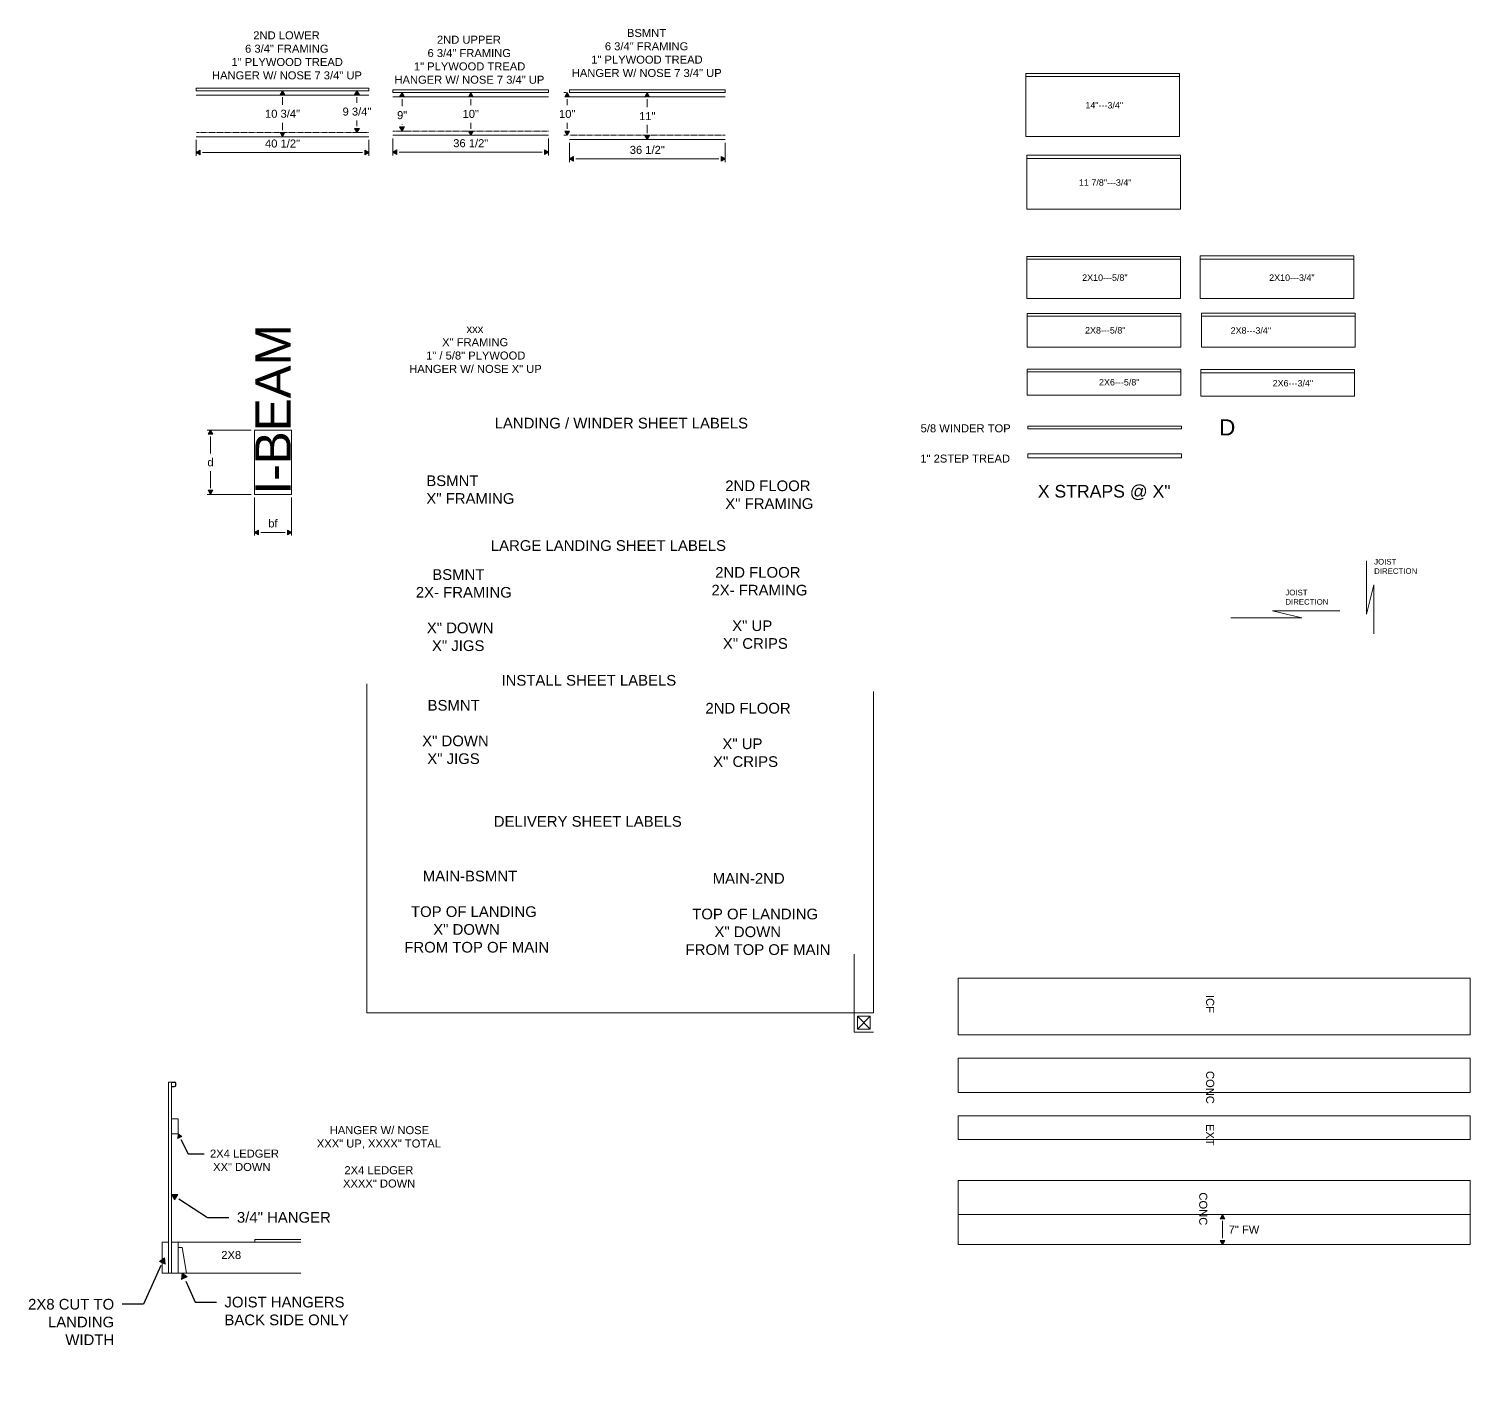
# Model space of a CAD drawing. Header units: inches. Extents: x -20237 to -17371, y 314 to 2010.
# Drawn here: x -19504.8 to -19167, y 846.1 to 1163.6 of the extents above; entities that cross this region are included whole.
import ezdxf
from ezdxf import colors
from ezdxf.entities.mleader import LeaderData, LeaderLine
from ezdxf.math import Vec2, Vec3

# ---------------------------------------------------------------- set-up
doc = ezdxf.new("R2010")
doc.units = ezdxf.units.IN
doc.header["$MEASUREMENT"] = 0
doc.header["$PDMODE"] = 35
doc.linetypes.add('HIDDEN2', pattern=[0.1875, 0.125, -0.0625])
for name, color, linetype, lineweight in [('Concrete', 40, 'Continuous', 9), ('Dimension', 3, 'Continuous', 9), ('Hole-Framing', 150, 'Continuous', 18), ('Kick', 4, 'Continuous', 9), ('Kick-Hidden', 4, 'HIDDEN2', 9), ('Plywood', 6, 'Continuous', 18), ('Treads', 1, 'Continuous', 15)]:
    doc.layers.add(name, color=color, linetype=linetype, lineweight=lineweight)
doc.styles.add('Dimension and Text', font='arial.ttf', dxfattribs={"height": 0.078125})
doc.dimstyles.new('Jerrod Dimension', dxfattribs={"dimscale": 0, "dimtxt": 0.078125, "dimasz": 0.0625, "dimexe": 0.03125, "dimexo": 0.03125, "dimgap": 0.046875, "dimtad": 1, "dimtih": 1, "dimtoh": 1, "dimdec": 4, "dimzin": 1, "dimdsep": 46, "dimlunit": 5, "dimtxsty": 'Dimension and Text', "dimblk": 'arrow', "dimcen": 2.421875, "dimclrd": 3, "dimclre": 3, "dimclrt": 3, "dimadec": 1, "dimazin": 0, "dimtfac": 1, "dimtdec": 4, "dimtmove": 2, "dimatfit": 3, "dimldrblk": 'arrow', "dimfxl": 1, "dimtfillclr": 256, "dimfrac": 2, "dimlwd": -1, "dimlwe": -1, "dimarcsym": 2})

# ---------------------------------------------------------------- blocks, each defined once
blk = doc.blocks.new('arrow')
at = {"layer": 'Dimension'}
blk.add_hatch(color=0, dxfattribs=at).paths.add_polyline_path([(0, 0), (-0.64, 0.37), (-0.64, -0.37)])
at = {"layer": 'Dimension', "color": 0}
for p, q in [((-0.64, -0.37), (-0.64, 0.37)), ((0, 0), (-0.64, 0.37)), ((-0.64, -0.37), (0, 0))]:
    blk.add_line(p, q, dxfattribs=at)
blk = doc.blocks.new('*D407')
at = {"layer": 'Concrete', "color": 3, "transparency": 16777216}
for p, q in [((-19451.91, 1053.8), (-19451.91, 1044.89)), ((-19443.23, 1053.8), (-19443.23, 1044.89)), ((-19444.73, 1045.64), (-19450.41, 1045.64))]:
    blk.add_line(p, q, dxfattribs=at)
at = {"layer": 'Defpoints', "color": 0, "transparency": 16777216}
for p in [(-19451.91, 1054.55), (-19443.23, 1054.55), (-19451.91, 1045.64)]:
    blk.add_point(p, dxfattribs=at)
at = {"layer": 'Concrete', "color": 3, "transparency": 16777216, "xscale": 1.5, "yscale": 1.5, "zscale": 1.5, "rotation": 180}
blk.add_blockref('arrow', (-19451.91, 1045.64), dxfattribs=at)
at = {"layer": 'Concrete', "color": 3, "transparency": 16777216, "xscale": 1.5, "yscale": 1.5, "zscale": 1.5}
blk.add_blockref('arrow', (-19443.23, 1045.64), dxfattribs=at)
at = {"layer": 'Concrete', "color": 3, "transparency": 16777216, "insert": (-19447.57, 1047.74), "char_height": 1.875, "attachment_point": 5, "style": 'Dimension and Text'}
blk.add_mtext('bf', dxfattribs=at)
blk = doc.blocks.new('*D409')
at = {"layer": 'Concrete', "color": 3, "transparency": 16777216}
for p, q in [((-19452.66, 1069.59), (-19462.95, 1069.59)), ((-19462.2, 1068.09), (-19462.2, 1064.14)), ((-19462.2, 1056.05), (-19462.2, 1059.99)), ((-19452.66, 1054.55), (-19462.95, 1054.55))]:
    blk.add_line(p, q, dxfattribs=at)
at = {"layer": 'Defpoints', "color": 0, "transparency": 16777216}
for p in [(-19462.2, 1069.59), (-19451.91, 1069.59), (-19451.91, 1054.55)]:
    blk.add_point(p, dxfattribs=at)
at = {"layer": 'Concrete', "color": 3, "transparency": 16777216, "xscale": 1.5, "yscale": 1.5, "zscale": 1.5}
for p, rotation in [((-19462.2, 1069.59), 90), ((-19462.2, 1054.55), 270)]:
    blk.add_blockref('arrow', p, dxfattribs=dict(at, rotation=rotation))
at = {"layer": 'Concrete', "color": 3, "transparency": 16777216, "insert": (-19462.2, 1062.07), "char_height": 1.88, "attachment_point": 5, "style": 'Dimension and Text'}
blk.add_mtext('d', dxfattribs=at)
blk = doc.blocks.new('*D411')
at = {"layer": 'Defpoints', "color": 0, "transparency": 16777216}
for p in [(-19378.09, 1148.69), (-19378.61, 1138.69), (-19378.09, 1138.69)]:
    blk.add_point(p, dxfattribs=at)
at = {"layer": 'Plywood', "color": 3, "transparency": 16777216}
for p, q in [((-19378.84, 1148.69), (-19379.36, 1148.69)), ((-19378.61, 1147.19), (-19378.61, 1145.77)), ((-19378.84, 1138.69), (-19379.36, 1138.69)), ((-19378.61, 1140.19), (-19378.61, 1141.61))]:
    blk.add_line(p, q, dxfattribs=at)
at = {"layer": 'Plywood', "color": 3, "transparency": 16777216, "xscale": 1.5, "yscale": 1.5, "zscale": 1.5}
for p, rotation in [((-19378.61, 1148.69), 90), ((-19378.61, 1138.69), 270)]:
    blk.add_blockref('arrow', p, dxfattribs=dict(at, rotation=rotation))
at = {"layer": 'Plywood', "color": 3, "transparency": 16777216, "insert": (-19378.61, 1143.69), "char_height": 1.875, "attachment_point": 5, "style": 'Dimension and Text'}
blk.add_mtext('10"', dxfattribs=at)
blk = doc.blocks.new('*D413')
at = {"layer": 'Defpoints', "color": 0, "transparency": 16777216}
for p in [(-19378.09, 1137.69), (-19341.59, 1137.69), (-19341.59, 1133.17)]:
    blk.add_point(p, dxfattribs=at)
at = {"layer": 'Plywood', "color": 3, "transparency": 16777216}
for p, q in [((-19378.09, 1136.94), (-19378.09, 1132.42)), ((-19341.59, 1136.94), (-19341.59, 1132.42)), ((-19376.59, 1133.17), (-19343.09, 1133.17))]:
    blk.add_line(p, q, dxfattribs=at)
at = {"layer": 'Plywood', "color": 3, "transparency": 16777216, "xscale": 1.5, "yscale": 1.5, "zscale": 1.5, "rotation": 180}
blk.add_blockref('arrow', (-19378.09, 1133.17), dxfattribs=at)
at = {"layer": 'Plywood', "color": 3, "transparency": 16777216, "xscale": 1.5, "yscale": 1.5, "zscale": 1.5}
blk.add_blockref('arrow', (-19341.59, 1133.17), dxfattribs=at)
at = {"layer": 'Plywood', "color": 3, "transparency": 16777216, "insert": (-19359.84, 1135.27), "char_height": 1.875, "attachment_point": 5, "style": 'Dimension and Text'}
blk.add_mtext('36 1/2"', dxfattribs=at)
blk = doc.blocks.new('*D415')
at = {"layer": 'Defpoints', "color": 0, "transparency": 16777216}
for p in [(-19359.84, 1148.69), (-19359.84, 1137.69), (-19359.84, 1137.69)]:
    blk.add_point(p, dxfattribs=at)
at = {"layer": 'Plywood', "color": 3, "transparency": 16777216}
for p, q in [((-19359.84, 1147.19), (-19359.84, 1145.26)), ((-19359.84, 1139.19), (-19359.84, 1141.13))]:
    blk.add_line(p, q, dxfattribs=at)
at = {"layer": 'Plywood', "color": 3, "transparency": 16777216, "xscale": 1.5, "yscale": 1.5, "zscale": 1.5}
for p, rotation in [((-19359.84, 1148.69), 90), ((-19359.84, 1137.69), 270)]:
    blk.add_blockref('arrow', p, dxfattribs=dict(at, rotation=rotation))
at = {"layer": 'Plywood', "color": 3, "transparency": 16777216, "insert": (-19359.84, 1143.19), "char_height": 1.875, "attachment_point": 5, "style": 'Dimension and Text'}
blk.add_mtext('11"', dxfattribs=at)
blk = doc.blocks.new('*D417')
at = {"layer": 'Defpoints', "color": 0, "transparency": 16777216}
for p in [(-19425.07, 1149.11), (-19427.87, 1139.36), (-19425.07, 1139.36)]:
    blk.add_point(p, dxfattribs=at)
at = {"layer": 'Plywood', "color": 3, "transparency": 16777216}
for p, q in [((-19425.82, 1149.11), (-19428.62, 1149.11)), ((-19427.87, 1147.61), (-19427.87, 1146.33)), ((-19427.87, 1140.86), (-19427.87, 1142.14)), ((-19425.82, 1139.36), (-19428.62, 1139.36))]:
    blk.add_line(p, q, dxfattribs=at)
at = {"layer": 'Plywood', "color": 3, "transparency": 16777216, "xscale": 1.5, "yscale": 1.5, "zscale": 1.5}
for p, rotation in [((-19427.87, 1149.11), 90), ((-19427.87, 1139.36), 270)]:
    blk.add_blockref('arrow', p, dxfattribs=dict(at, rotation=rotation))
at = {"layer": 'Plywood', "color": 3, "transparency": 16777216, "insert": (-19427.87, 1144.24), "char_height": 1.875, "attachment_point": 5, "style": 'Dimension and Text'}
blk.add_mtext('9 3/4"', dxfattribs=at)
blk = doc.blocks.new('*D419')
at = {"layer": 'Defpoints', "color": 0, "transparency": 16777216}
for p in [(-19445.32, 1149.11), (-19445.32, 1138.36), (-19445.32, 1138.36)]:
    blk.add_point(p, dxfattribs=at)
at = {"layer": 'Plywood', "color": 3, "transparency": 16777216}
for p, q in [((-19445.32, 1147.61), (-19445.32, 1145.83)), ((-19445.32, 1139.86), (-19445.32, 1141.64))]:
    blk.add_line(p, q, dxfattribs=at)
at = {"layer": 'Plywood', "color": 3, "transparency": 16777216, "xscale": 1.5, "yscale": 1.5, "zscale": 1.5}
for p, rotation in [((-19445.32, 1149.11), 90), ((-19445.32, 1138.36), 270)]:
    blk.add_blockref('arrow', p, dxfattribs=dict(at, rotation=rotation))
at = {"layer": 'Plywood', "color": 3, "transparency": 16777216, "insert": (-19445.32, 1143.74), "char_height": 1.875, "attachment_point": 5, "style": 'Dimension and Text'}
blk.add_mtext('10 3/4"', dxfattribs=at)
blk = doc.blocks.new('*D421')
at = {"layer": 'Defpoints', "color": 0, "transparency": 16777216}
for p in [(-19465.57, 1138.36), (-19425.07, 1138.36), (-19425.07, 1134.67)]:
    blk.add_point(p, dxfattribs=at)
at = {"layer": 'Plywood', "color": 3, "transparency": 16777216}
for p, q in [((-19465.57, 1137.61), (-19465.57, 1133.92)), ((-19425.07, 1137.61), (-19425.07, 1133.92)), ((-19464.07, 1134.67), (-19426.57, 1134.67))]:
    blk.add_line(p, q, dxfattribs=at)
at = {"layer": 'Plywood', "color": 3, "transparency": 16777216, "xscale": 1.5, "yscale": 1.5, "zscale": 1.5, "rotation": 180}
blk.add_blockref('arrow', (-19465.57, 1134.67), dxfattribs=at)
at = {"layer": 'Plywood', "color": 3, "transparency": 16777216, "xscale": 1.5, "yscale": 1.5, "zscale": 1.5}
blk.add_blockref('arrow', (-19425.07, 1134.67), dxfattribs=at)
at = {"layer": 'Plywood', "color": 3, "transparency": 16777216, "insert": (-19445.32, 1136.76), "char_height": 1.875, "attachment_point": 5, "style": 'Dimension and Text'}
blk.add_mtext('40 1/2"', dxfattribs=at)
blk = doc.blocks.new('*D423')
at = {"layer": 'Defpoints', "color": 0, "transparency": 16777216}
for p in [(-19419.46, 1148.7), (-19417.32, 1148.7), (-19419.46, 1139.7)]:
    blk.add_point(p, dxfattribs=at)
at = {"layer": 'Plywood', "color": 3, "transparency": 16777216}
for p, q in [((-19418.71, 1148.7), (-19416.57, 1148.7)), ((-19417.32, 1147.2), (-19417.32, 1145.49)), ((-19418.71, 1139.7), (-19416.57, 1139.7)), ((-19417.32, 1141.2), (-19417.32, 1141.33))]:
    blk.add_line(p, q, dxfattribs=at)
at = {"layer": 'Plywood', "color": 3, "transparency": 16777216, "xscale": 1.5, "yscale": 1.5, "zscale": 1.5}
for p, rotation in [((-19417.32, 1148.7), 90), ((-19417.32, 1139.7), 270)]:
    blk.add_blockref('arrow', p, dxfattribs=dict(at, rotation=rotation))
at = {"layer": 'Plywood', "color": 3, "transparency": 16777216, "insert": (-19417.29, 1143.41), "char_height": 1.875, "attachment_point": 5, "style": 'Dimension and Text'}
blk.add_mtext('9"', dxfattribs=at)
blk = doc.blocks.new('*D425')
at = {"layer": 'Defpoints', "color": 0, "transparency": 16777216}
for p in [(-19401.21, 1148.7), (-19401.21, 1138.7), (-19401.21, 1138.7)]:
    blk.add_point(p, dxfattribs=at)
at = {"layer": 'Plywood', "color": 3, "transparency": 16777216}
for p, q in [((-19401.21, 1147.2), (-19401.21, 1145.78)), ((-19401.21, 1140.2), (-19401.21, 1141.62))]:
    blk.add_line(p, q, dxfattribs=at)
at = {"layer": 'Plywood', "color": 3, "transparency": 16777216, "xscale": 1.5, "yscale": 1.5, "zscale": 1.5}
for p, rotation in [((-19401.21, 1148.7), 90), ((-19401.21, 1138.7), 270)]:
    blk.add_blockref('arrow', p, dxfattribs=dict(at, rotation=rotation))
at = {"layer": 'Plywood', "color": 3, "transparency": 16777216, "insert": (-19401.21, 1143.7), "char_height": 1.875, "attachment_point": 5, "style": 'Dimension and Text'}
blk.add_mtext('10"', dxfattribs=at)
blk = doc.blocks.new('*D427')
at = {"layer": 'Defpoints', "color": 0, "transparency": 16777216}
for p in [(-19419.46, 1138.7), (-19382.96, 1138.7), (-19419.46, 1134.73)]:
    blk.add_point(p, dxfattribs=at)
at = {"layer": 'Plywood', "color": 3, "transparency": 16777216}
for p, q in [((-19419.46, 1137.95), (-19419.46, 1133.98)), ((-19382.96, 1137.95), (-19382.96, 1133.98)), ((-19384.46, 1134.73), (-19417.96, 1134.73))]:
    blk.add_line(p, q, dxfattribs=at)
at = {"layer": 'Plywood', "color": 3, "transparency": 16777216, "xscale": 1.5, "yscale": 1.5, "zscale": 1.5, "rotation": 180}
blk.add_blockref('arrow', (-19419.46, 1134.73), dxfattribs=at)
at = {"layer": 'Plywood', "color": 3, "transparency": 16777216, "xscale": 1.5, "yscale": 1.5, "zscale": 1.5}
blk.add_blockref('arrow', (-19382.96, 1134.73), dxfattribs=at)
at = {"layer": 'Plywood', "color": 3, "transparency": 16777216, "insert": (-19401.21, 1136.83), "char_height": 1.875, "attachment_point": 5, "style": 'Dimension and Text'}
blk.add_mtext('36 1/2"', dxfattribs=at)
blk = doc.blocks.new('*D338')
at = {"layer": 'Defpoints', "color": 0, "transparency": 16777216}
for p in [(-19227, 885.81), (-19227, 878.81), (-19225.07, 878.81)]:
    blk.add_point(p, dxfattribs=at)
at = {"layer": 'Dimension', "color": 3, "transparency": 16777216}
for p, q in [((-19226.25, 885.81), (-19224.32, 885.81)), ((-19225.07, 884.31), (-19225.07, 880.31)), ((-19226.25, 878.81), (-19224.32, 878.81))]:
    blk.add_line(p, q, dxfattribs=at)
at = {"layer": 'Dimension', "color": 3, "transparency": 16777216, "xscale": 1.5, "yscale": 1.5, "zscale": 1.5}
for p, rotation in [((-19225.07, 885.81), 90), ((-19225.07, 878.81), 270)]:
    blk.add_blockref('arrow', p, dxfattribs=dict(at, rotation=rotation))
at = {"layer": 'Dimension', "color": 3, "transparency": 16777216, "insert": (-19220.01, 882.31), "char_height": 1.875, "attachment_point": 5, "style": 'Dimension and Text'}
blk.add_mtext('7" FW', dxfattribs=at)
blk = doc.blocks.new('11 7-8- Floor')
at = {"layer": 'Hole-Framing'}
blk.add_lwpolyline([(0, -0.75), (36, -0.75), (36, -12.62), (0, -12.62)], close=True, dxfattribs=at)
at = {"layer": 'Plywood'}
blk.add_lwpolyline([(0, -0.75), (36, -0.75), (36, 0), (0, 0)], close=True, dxfattribs=at)
at = {"layer": 'Hole-Framing', "insert": (0.18, -5.65), "char_height": 1.5, "attachment_point": 1, "style": 'Dimension and Text'}
blk.add_mtext_dynamic_manual_height_columns('\\pi12.00307;11 7/8"---3/4"', width=36, gutter_width=7.5, heights=[4.47], dxfattribs=at)
blk = doc.blocks.new('14- Floor')
at = {"layer": 'Hole-Framing'}
blk.add_lwpolyline([(0, -0.75), (36, -0.75), (36, -14.75), (0, -14.75)], close=True, dxfattribs=at)
at = {"layer": 'Plywood'}
blk.add_lwpolyline([(0, -0.75), (36, -0.75), (36, 0), (0, 0)], close=True, dxfattribs=at)
at = {"layer": 'Hole-Framing', "insert": (0.18, -6.72), "char_height": 1.5, "attachment_point": 1, "style": 'Dimension and Text'}
blk.add_mtext_dynamic_manual_height_columns('\\pi13.75068;14"---3/4"', width=36, gutter_width=7.5, heights=[4.47], dxfattribs=at)
blk = doc.blocks.new('2x10- Landing')
at = {"layer": 'Hole-Framing'}
blk.add_lwpolyline([(0, -0.62), (36, -0.62), (36, -9.88), (0, -9.88)], close=True, dxfattribs=at)
at = {"layer": 'Plywood'}
blk.add_lwpolyline([(0, -0.62), (36, -0.62), (36, 0), (0, 0)], close=True, dxfattribs=at)
at = {"layer": 'Hole-Framing', "insert": (0.18, -4.22), "char_height": 1.5, "attachment_point": 1, "style": 'Dimension and Text'}
blk.add_mtext_dynamic_manual_height_columns('\\pi12.75767;2X10---5/8"', width=36, gutter_width=7.5, heights=[4.47], dxfattribs=at)
blk = doc.blocks.new('2x6- Landing')
at = {"layer": 'Hole-Framing'}
blk.add_lwpolyline([(0, -0.62), (36, -0.62), (36, -6.12), (0, -6.12)], close=True, dxfattribs=at)
at = {"layer": 'Plywood'}
blk.add_lwpolyline([(0, -0.62), (36, -0.62), (36, 0), (0, 0)], close=True, dxfattribs=at)
at = {"layer": 'Hole-Framing', "insert": (0.18, -2.34), "char_height": 1.5, "width": 36, "attachment_point": 1, "style": 'Dimension and Text'}
blk.add_mtext('\\pi16.67548;2X6---5/8"', dxfattribs=at)
blk = doc.blocks.new('2x6   3-4 Landing')
at = {"layer": 'Hole-Framing'}
blk.add_lwpolyline([(0, -0.75), (36, -0.75), (36, -6.25), (0, -6.25)], close=True, dxfattribs=at)
at = {"layer": 'Plywood'}
blk.add_lwpolyline([(0, -0.75), (36, -0.75), (36, 0), (0, 0)], close=True, dxfattribs=at)
at = {"layer": 'Hole-Framing', "insert": (0.18, -2.47), "char_height": 1.5, "width": 36, "attachment_point": 1, "style": 'Dimension and Text'}
blk.add_mtext('\\pi16.67548;2X6---3/4"', dxfattribs=at)
blk = doc.blocks.new('2x8- Landing - 3-4')
at = {"layer": 'Hole-Framing'}
blk.add_lwpolyline([(0, -0.75), (36, -0.75), (36, -8), (0, -8)], close=True, dxfattribs=at)
at = {"layer": 'Plywood'}
blk.add_lwpolyline([(0, -0.75), (36, -0.75), (36, 0), (0, 0)], close=True, dxfattribs=at)
at = {"layer": 'Hole-Framing', "insert": (-9.87, -3.34), "char_height": 1.5, "width": 36, "attachment_point": 1, "style": 'Dimension and Text'}
blk.add_mtext('\\pi16.67548;2X8---3/4"', dxfattribs=at)
blk = doc.blocks.new('2x8- Landing')
at = {"layer": 'Hole-Framing'}
blk.add_lwpolyline([(0, -0.62), (36, -0.62), (36, -7.88), (0, -7.88)], close=True, dxfattribs=at)
at = {"layer": 'Plywood'}
blk.add_lwpolyline([(0, -0.62), (36, -0.62), (36, 0), (0, 0)], close=True, dxfattribs=at)
at = {"layer": 'Hole-Framing', "insert": (0.18, -3.22), "char_height": 1.5, "attachment_point": 1, "style": 'Dimension and Text'}
blk.add_mtext_dynamic_manual_height_columns('\\pi13.34038;2X8---5/8"', width=36, gutter_width=7.5, heights=[4.47], dxfattribs=at)
blk = doc.blocks.new('Joist-Horizontal')
at = {"layer": 'Plywood'}
blk.add_lwpolyline([(-13.19, -0.84), (3.46, -0.84), (-3.46, 0.84), (12.33, 0.84)], dxfattribs=at)
at = {"layer": 'Plywood', "insert": (-0.41, 5.74), "char_height": 1.312, "attachment_point": 1, "style": 'Dimension and Text'}
blk.add_mtext_dynamic_manual_height_columns('JOIST\\PDIRECTION', width=8.9466, gutter_width=6.56, heights=[0], dxfattribs=at)
blk = doc.blocks.new('Joist-Veritcal')
at = {"layer": 'Plywood'}
blk.add_lwpolyline([(-0.84, 9.08), (-0.84, -3.46), (0.84, 3.46), (0.84, -8.06)], dxfattribs=at)
at = {"layer": 'Plywood', "insert": (0.94, 9.52), "char_height": 1.312, "attachment_point": 1, "style": 'Dimension and Text'}
blk.add_mtext_dynamic_manual_height_columns('JOIST\\PDIRECTION', width=8.9466, gutter_width=6.56, heights=[0], dxfattribs=at)

msp = doc.modelspace()

# ---------------------------------------------------------------- linework, layer by layer
for p, q in [((-19471.30568, 916.81073), (-19470.60568, 916.81073)), ((-19471.30568, 915.81073), (-19470.60568, 915.81073)), ((-19470.30568, 916.11073), (-19470.30568, 916.51073))]:
    msp.add_line(p, q)
for centre, start, end in [((-19470.60568, 916.51073), 0, 90), ((-19470.60568, 916.11073), 270, 0)]:
    msp.add_arc(centre, 0.3, start, end)
at = {"layer": 'Concrete'}
msp.add_lwpolyline([(-19306.86238, 928.54315), (-19311.36238, 928.54315), (-19311.36238, 946.83607)], dxfattribs=at)
for points in [[(-19286.99872, 941.18254), (-19286.99872, 927.93254), (-19166.99872, 927.93254), (-19166.99872, 941.18254)], [(-19286.99872, 922.44348), (-19286.99872, 914.44348), (-19166.99872, 914.44348), (-19166.99872, 922.44348)], [(-19286.99872, 893.81446), (-19286.99872, 885.81446), (-19166.99872, 885.81446), (-19166.99872, 893.81446)]]:
    msp.add_lwpolyline(points, close=True, dxfattribs=at)
at = {"layer": 'Hole-Framing'}
for points in [[(-19230.23455, 1109.68526), (-19194.23455, 1109.68526), (-19194.23455, 1100.43526), (-19230.23455, 1100.43526)], [(-19307.61238, 929.29315), (-19310.61238, 929.29315), (-19307.61238, 932.29315), (-19310.61238, 932.29315), (-19307.61238, 929.29315), (-19307.61238, 932.29315), (-19310.61238, 932.29315), (-19310.61238, 929.29315)], [(-19286.99872, 908.91201), (-19286.99872, 903.41201), (-19166.99872, 903.41201), (-19166.99872, 908.91201)], [(-19469.80568, 904.74823), (-19471.30568, 904.74823), (-19471.30568, 908.24823), (-19469.80568, 908.24823)], [(-19286.99872, 885.81446), (-19286.99872, 878.81446), (-19166.99872, 878.81446), (-19166.99872, 885.81446)], [(-19472.05568, 872.06073), (-19473.55568, 872.06073), (-19473.55568, 879.31073), (-19472.05568, 879.31073)], [(-19469.80568, 872.06073), (-19471.30568, 872.06073), (-19471.30568, 879.31073), (-19469.80568, 879.31073)]]:
    msp.add_lwpolyline(points, close=True, dxfattribs=at)
msp.add_lwpolyline([(-19441.04885, 872.06073), (-19471.30568, 872.06073), (-19471.30568, 879.31073), (-19441.04885, 879.31073)], dxfattribs=at)
at = {"layer": 'Kick'}
for points in [[(-19425.07269, 1149.7384), (-19465.57269, 1149.7384), (-19465.57269, 1149.1134), (-19425.07269, 1149.1134)], [(-19382.96187, 1149.3238), (-19419.46187, 1149.3238), (-19419.46187, 1148.6988), (-19382.96187, 1148.6988)], [(-19341.58984, 1149.31729), (-19378.08984, 1149.31729), (-19378.08984, 1148.69229), (-19341.58984, 1148.69229)], [(-19451.90934, 1069.58555), (-19443.22619, 1069.58555), (-19443.22619, 1054.54591), (-19451.90934, 1054.54591)], [(-19472.05568, 916.81073), (-19471.30568, 916.81073), (-19471.30568, 872.06073), (-19472.05568, 872.06073)], [(-19469.80568, 872.06073), (-19469.80568, 878.10812), (-19468.80568, 878.10812), (-19467.84278, 872.06073)]]:
    msp.add_lwpolyline(points, close=True, dxfattribs=at)
msp.add_lwpolyline([(-19306.86238, 1008.38329), (-19306.86238, 933.04315), (-19425.55519, 933.04315), (-19425.55519, 1010.1756)], dxfattribs=at)
at = {"layer": 'Kick-Hidden'}
for p, q in [((-19425.07269, 1139.3634), (-19465.57269, 1139.3634)), ((-19382.96187, 1139.6988), (-19419.46187, 1139.6988)), ((-19341.58984, 1138.69229), (-19378.08984, 1138.69229))]:
    msp.add_line(p, q, dxfattribs=at)
at = {"layer": 'Plywood'}
for points in [[(-19230.23455, 1109.68526), (-19194.23455, 1109.68526), (-19194.23455, 1110.43526), (-19230.23455, 1110.43526)], [(-19270.66286, 1070.50459), (-19234.66286, 1070.50459), (-19234.66286, 1069.87959), (-19270.66286, 1069.87959)], [(-19270.66286, 1064.08852), (-19234.66286, 1064.08852), (-19234.66286, 1063.08852), (-19270.66286, 1063.08852)]]:
    msp.add_lwpolyline(points, close=True, dxfattribs=at)
msp.add_lwpolyline([(-19441.04885, 879.93573), (-19451.79172, 879.93573), (-19451.79172, 879.31073), (-19441.04885, 879.31073)], dxfattribs=at)
at = {"layer": 'Treads'}
for p, q in [((-19425.07269, 1148.1134), (-19465.57269, 1148.1134)), ((-19382.96187, 1147.6988), (-19419.46187, 1147.6988)), ((-19341.58984, 1147.69229), (-19378.08984, 1147.69229)), ((-19425.07269, 1138.3634), (-19465.57269, 1138.3634)), ((-19382.96187, 1138.6988), (-19419.46187, 1138.6988)), ((-19341.58984, 1137.69229), (-19378.08984, 1137.69229))]:
    msp.add_line(p, q, dxfattribs=at)

# ---------------------------------------------------------------- block references
at = {"layer": 'Concrete'}
for name, p in [('Joist-Veritcal', (-19190.43553, 1029.92051)), ('Joist-Horizontal', (-19209.89446, 1026.46893))]:
    msp.add_blockref(name, p, dxfattribs=at)
at = {"layer": 'Dimension'}
for name, p in [('14- Floor', (-19271.10369, 1153.20133)), ('11 7-8- Floor', (-19270.86388, 1134.03214)), ('2x10- Landing', (-19270.86388, 1110.31026)), ('2x8- Landing - 3-4', (-19229.94867, 1097.05116)), ('2x6- Landing', (-19270.83393, 1083.9213)), ('2x6   3-4 Landing', (-19230.13926, 1083.81618))]:
    msp.add_blockref(name, p, dxfattribs=at)
at = {"layer": 'Hole-Framing'}
msp.add_blockref('2x8- Landing', (-19270.77776, 1096.97206), dxfattribs=at)

# ---------------------------------------------------------------- texts
at = {"layer": 'Concrete', "attachment_point": 1, "style": 'Dimension and Text'}
for s, insert, char_height, width in [('BSMNT\\PX" FRAMING', (-19411.6207, 1059.01317), 2.5, 34.7008604), ('\\pi12.26976;BSMNT\\P\\pi8.41104;2X- FRAMING\\P\\pi16.73152;\\P\\pi10.99588;X" DOWN\\P\\pi12.19238;X" JIGS', (-19422.49438, 1037.02865), 2.5, 44.6173771), ('\\pi12.26976;BSMNT\\P\\pi16.73152;\\P\\pi10.99588;X" DOWN\\P\\pi12.19238;X" JIGS', (-19423.59106, 1006.3892), 2.5, 44.6173771), ('\\pi5.72279;MAIN-BSMNT\\P\\pi13.89362;\\P\\pi2.94546;TOP OF LANDING \\P\\pi8.15799;X" DOWN \\P\\pi1.37614;FROM TOP OF MAIN', (-19418.16252, 966.3751), 2.5, 37.0496609), ('\\pi19.97138;2X8', (-19479.64474, 877.28891), 1.875, 44.4115472)]:
    msp.add_mtext(s, dxfattribs=dict(at, insert=insert, char_height=char_height, width=width))
at = {"layer": 'Concrete', "char_height": 1.875, "attachment_point": 1, "rotation": 270, "style": 'Dimension and Text'}
for s, insert in [('ICF', (-19226.99872, 937.26292)), ('CONC', (-19226.99872, 919.45654)), ('CONC', (-19228.61943, 891.00731))]:
    msp.add_mtext_dynamic_manual_height_columns(s, width=8, gutter_width=9.375, heights=[0], dxfattribs=dict(at, insert=insert))
at = {"layer": 'Dimension', "attachment_point": 1, "style": 'Dimension and Text'}
for s, width, gutter_width, insert, char_height in [('D', 14.9598697, 18.89883, (-19225.84263, 1072.14328), 3.77977), ('\\pi4.89511;{\\C3;HANGER W/ NOSE\\P\\pi1.87478;XXX" UP, XXXX" TOTAL\\P\\pi16.36254;\\P\\pi8.33752;2X4 LEDGER \\P\\pi8.00626;XXXX" DOWN}', 32.7250845, 9.375, (-19439.15174, 906.52962), 1.875)]:
    msp.add_mtext_dynamic_manual_height_columns(s, width=width, gutter_width=gutter_width, heights=[0], dxfattribs=dict(at, insert=insert, char_height=char_height))
at = {"layer": 'Hole-Framing', "insert": (-19230.05129, 1106.09282), "char_height": 1.5, "width": 36, "attachment_point": 1, "style": 'Dimension and Text'}
msp.add_mtext('\\pi15.94709;2X10---3/4"', dxfattribs=at)
at = {"layer": 'Hole-Framing', "insert": (-19226.99872, 907.03701), "char_height": 1.875, "attachment_point": 1, "rotation": 270, "style": 'Dimension and Text'}
msp.add_mtext_dynamic_manual_height_columns('EXT', width=5.5, gutter_width=9.375, heights=[0], dxfattribs=at)
at = {"layer": 'Kick', "insert": (-19451.69538, 1054.54591), "char_height": 8.285545, "width": 16.061113, "attachment_point": 1, "rotation": 90, "style": 'Dimension and Text'}
msp.add_mtext('I-BEAM', dxfattribs=at)
at = {"layer": 'Kick', "char_height": 2.5, "attachment_point": 1, "style": 'Dimension and Text'}
for s, insert, width in [('2ND FLOOR\\PX" FRAMING', (-19341.56757, 1057.8183), 33.7903057), ('\\pi8.01052;2ND FLOOR\\P\\pi7.13057;2X- FRAMING\\P\\pi15.45104;\\P\\pi11.99201;X" UP\\P\\pi9.82029;X" CRIPS', (-19351.93503, 1037.541), 41.2027793), ('\\pi8.01052;2ND FLOOR\\P\\pi15.45104;\\P\\pi11.99201;X" UP\\P\\pi9.82029;X" CRIPS', (-19354.22742, 1005.70668), 41.2027793), ('\\pi7.73017;MAIN-2ND\\P\\pi13.89362;\\P\\pi2.94546;TOP OF LANDING \\P\\pi8.15799;X" DOWN \\P\\pi1.37614;FROM TOP OF MAIN', (-19352.24718, 965.81929), 37.0496609)]:
    msp.add_mtext(s, dxfattribs=dict(at, insert=insert, width=width))
at = {"layer": 'Plywood', "char_height": 1.875, "width": 40.4292041, "attachment_point": 1, "style": 'Dimension and Text'}
for s, insert in [('\\pi12.4831;2ND LOWER\\P\\pi10.56526;6 3/4" FRAMING\\P\\pi7.37226;1" PLYWOOD TREAD\\P\\pi2.80882;HANGER W/ NOSE 7 3/4" UP', (-19464.65462, 1163.05661)), ('\\pi12.77344;2ND UPPER\\P\\pi10.56526;6 3/4" FRAMING\\P\\pi7.37226;1" PLYWOOD TREAD\\P\\pi2.80882;HANGER W/ NOSE 7 3/4" UP', (-19421.9021, 1162.03173)), ('\\pi15.75284;BSMNT\\P\\pi10.56526;6 3/4" FRAMING\\P\\pi7.37226;1" PLYWOOD TREAD\\P\\pi2.80882;HANGER W/ NOSE 7 3/4" UP', (-19380.34689, 1163.61401)), ('\\pi18.26926;xxx\\P\\pi12.56112;X" FRAMING\\P\\pi8.79769;1" / 5/8" PLYWOOD\\P\\pi4.84817;HANGER W/ NOSE X" UP', (-19420.46864, 1094.28009))]:
    msp.add_mtext(s, dxfattribs=dict(at, insert=insert))
at = {"layer": 'Plywood', "attachment_point": 1, "style": 'Dimension and Text'}
for s, width, gutter_width, insert, char_height in [('5/8 WINDER TOP', 22.156222, 9.375, (-19295.77961, 1070.98171), 1.875), ('1" 2STEP TREAD', 21.0302347, 9.375, (-19295.85211, 1063.88744), 1.875), ('X STRAPS @ X"', 77.7722538, 14.77093, (-19268.3204, 1056.76947), 2.9541862)]:
    msp.add_mtext_dynamic_manual_height_columns(s, width=width, gutter_width=gutter_width, heights=[0], dxfattribs=dict(at, insert=insert, char_height=char_height))
at = {"layer": 'Treads', "char_height": 2.5, "width": 68.7136627, "attachment_point": 1, "style": 'Dimension and Text'}
for s, insert in [('{\\C152;\\c12285479;LANDING / WINDER SHEET LABELS}', (-19395.61006, 1072.50438)), ('{\\C152;\\c12285479;LARGE LANDING SHEET LABELS}', (-19396.50684, 1043.82749)), ('{\\C152;\\c12285479;INSTALL SHEET LABELS}', (-19394.00844, 1012.24514)), ('{\\C152;\\c12285479;DELIVERY SHEET LABELS}', (-19395.80562, 979.18777))]:
    msp.add_mtext(s, dxfattribs=dict(at, insert=insert))

# ---------------------------------------------------------------- dimensions: what is measured, and where the dimension line sits
at = {"layer": 'Concrete'}
dim = msp.add_linear_dim(base=(-19462.19954, 1069.58555), p1=(-19451.90934, 1054.54591), p2=(-19451.90934, 1069.58555), angle=90, text='d', dimstyle='Jerrod Dimension', override={"dimpost": '"'}, dxfattribs=at)
dim.commit()
dim.dimension.update_dxf_attribs({"geometry": '*D409', "text_midpoint": (-19462.19954, 1062.06573)})
dim = msp.add_linear_dim(base=(-19451.90934, 1045.64154), p1=(-19443.22619, 1054.54591), p2=(-19451.90934, 1054.54591), text='bf', dimstyle='Jerrod Dimension', override={"dimpost": '"'}, dxfattribs=at)
dim.commit()
dim.dimension.update_dxf_attribs({"geometry": '*D407', "text_midpoint": (-19447.56776, 1047.73538)})
at = {"layer": 'Dimension'}
dim = msp.add_linear_dim(base=(-19225.07122, 878.81446), p1=(-19226.99872, 885.81446), p2=(-19226.99872, 878.81446), angle=270, text='<> FW', dimstyle='Jerrod Dimension', override={"dimpost": '"'}, dxfattribs=at)
dim.commit()
dim.dimension.update_dxf_attribs({"geometry": '*D338', "text_midpoint": (-19220.00616, 882.31446)})
at = {"layer": 'Plywood'}
for base, p1, p2, angle, picture, middle in [((-19445.32269, 1138.3634), (-19445.32269, 1149.1134), (-19445.32269, 1138.3634), 270, '*D419', (-19445.32269, 1143.7384)), ((-19427.87397, 1139.3634), (-19425.07269, 1149.1134), (-19425.07269, 1139.3634), 270, '*D417', (-19427.87397, 1144.2384)), ((-19401.21187, 1138.6988), (-19401.21187, 1148.6988), (-19401.21187, 1138.6988), 90, '*D425', (-19401.21187, 1143.6988)), ((-19378.61168, 1138.69229), (-19378.08984, 1148.69229), (-19378.08984, 1138.69229), 90, '*D411', (-19378.61168, 1143.69229)), ((-19359.83984, 1137.69229), (-19359.83984, 1148.69229), (-19359.83984, 1137.69229), 90, '*D415', (-19359.83984, 1143.19229)), ((-19341.58984, 1133.17429), (-19378.08984, 1137.69229), (-19341.58984, 1137.69229), 180, '*D413', (-19359.83984, 1135.26941))]:
    dim = msp.add_linear_dim(base=base, p1=p1, p2=p2, angle=angle, dimstyle='Jerrod Dimension', override={"dimpost": '"'}, dxfattribs=at)
    dim.commit()
    dim.dimension.update_dxf_attribs({"geometry": picture, "text_midpoint": middle})
dim = msp.add_linear_dim(base=(-19417.32123, 1148.6988), p1=(-19419.46187, 1139.6988), p2=(-19419.46187, 1148.6988), angle=90, dimstyle='Jerrod Dimension', override={"dimpost": '"'}, dxfattribs=at)
dim.commit()
dim.dimension.update_dxf_attribs({"geometry": '*D423', "text_midpoint": (-19417.28998, 1143.40739), "dimtype": 160})
for base, p1, p2, picture, middle in [((-19425.07269, 1134.66536), (-19465.57269, 1138.3634), (-19425.07269, 1138.3634), '*D421', (-19445.32269, 1136.75984)), ((-19419.46187, 1134.73101), (-19382.96187, 1138.6988), (-19419.46187, 1138.6988), '*D427', (-19401.21187, 1136.82612))]:
    dim = msp.add_linear_dim(base=base, p1=p1, p2=p2, dimstyle='Jerrod Dimension', override={"dimpost": '"'}, dxfattribs=at)
    dim.commit()
    dim.dimension.update_dxf_attribs({"geometry": picture, "text_midpoint": middle})

# ---------------------------------------------------------------- leaders
at = {"layer": 'Concrete'}
ml = msp.add_multileader_mtext('Standard', dxfattribs=at)
ml.set_content('JOIST HANGERS\\PBACK SIDE ONLY', color=3, style='Dimension and Text')
ml.set_leader_properties(color=3)
ml.set_arrow_properties(name='arrow')
ml.build(insert=Vec2(0, 0))
ml.multileader.update_dxf_attribs({"dogleg_length": 0.15625, "arrow_head_size": 2, "scale": 32})
ctx = ml.context
ctx.base_point, ctx.scale, ctx.char_height, ctx.arrow_head_size, ctx.landing_gap_size, ctx.plane_origin = Vec3(-19460.80028, 865.28387), 32, 2.5, 2, 1.875, Vec3(-19470.32423, 872.06073)
notes = []
notes.append((ctx, [(0, (1, 1, 0), (-19465.80028, 865.28387), (1, 0), 5, [(0, [(-19468.82423, 872.06073)], 0, [])])]))
ctx.mtext.insert, ctx.mtext.flow_direction = Vec3(-19458.92528, 866.55519), 5
at = {"layer": 'Dimension'}
ml = msp.add_multileader_mtext('Standard', dxfattribs=at)
ml.set_content('2X4 LEDGER\\P XX" DOWN', color=3, style='Dimension and Text')
ml.set_leader_properties(color=3)
ml.set_arrow_properties(name='arrow')
ml.build(insert=Vec2(0, 0))
ml.multileader.update_dxf_attribs({"dogleg_length": 0.15625, "arrow_head_size": 1.5, "scale": 24})
ctx = ml.context
ctx.base_point, ctx.scale, ctx.char_height, ctx.arrow_head_size, ctx.landing_gap_size, ctx.plane_origin = Vec3(-19463.72051, 900.0812), 24, 1.875, 1.5, 1.40625, Vec3(-19469.80568, 904.74823)
notes.append((ctx, [(0, (1, 1, 0), (-19467.47051, 900.0812), (1, 0), 3.75, [(0, [(-19469.80568, 904.74823)], 0, [])])]))
ctx.mtext.insert, ctx.mtext.flow_direction = Vec3(-19462.31426, 901.03469), 5
at = {"layer": 'Plywood'}
ml = msp.add_multileader_mtext('Standard', dxfattribs=at)
ml.set_content('3/4" HANGER', color=3, style='Dimension and Text')
ml.set_leader_properties(color=3)
ml.set_arrow_properties(name='arrow')
ml.build(insert=Vec2(0, 0))
ml.multileader.update_dxf_attribs({"dogleg_length": 0.15625, "arrow_head_size": 2, "scale": 32})
ctx = ml.context
ctx.base_point, ctx.scale, ctx.char_height, ctx.arrow_head_size, ctx.landing_gap_size, ctx.plane_origin = Vec3(-19457.88249, 885.1417), 32, 2.5, 2, 1.875, Vec3(-19471.30568, 887.62395)
notes.append((ctx, [(0, (1, 1, 0), (-19462.88249, 885.1417), (1, 0), 5, [(0, [(-19471.30568, 890.56145)], 0, [])])]))
ctx.mtext.insert, ctx.mtext.flow_direction = Vec3(-19456.00749, 886.41387), 5
ml = msp.add_multileader_mtext('Standard', dxfattribs=at)
ml.set_content('2X8 CUT TO \\PLANDING \\PWIDTH', color=3, style='Dimension and Text')
ml.set_leader_properties(color=3)
ml.set_arrow_properties(name='arrow')
ml.build(insert=Vec2(0, 0))
ml.multileader.update_dxf_attribs({"dogleg_length": 0.15625, "arrow_head_size": 2, "scale": 32})
ctx = ml.context
ctx.base_point, ctx.scale, ctx.char_height, ctx.arrow_head_size, ctx.landing_gap_size, ctx.plane_origin = Vec3(-19506.56599, 864.8063), 32, 2.5, 2, 1.875, Vec3(-19472.98003, 879.31073)
ctx.text_align_type = 2
notes.append((ctx, [(0, (1, 1, 0), (-19477.89273, 864.8063), (-1, 0), 5, [(0, [(-19472.98003, 875.68573)], 0, [])])]))
ctx.mtext.insert, ctx.mtext.alignment, ctx.mtext.flow_direction = Vec3(-19484.76773, 866.0563), 3, 5
for ctx, leaders in notes:
    for number, flags, end, landing, length, lines in leaders:
        leader = LeaderData()
        leader.index, (leader.has_last_leader_line, leader.has_dogleg_vector, leader.attachment_direction) = number, flags
        leader.last_leader_point, leader.dogleg_vector, leader.dogleg_length = Vec3(end), Vec3(landing), length
        for number, points, colour, breaks in lines:
            line = LeaderLine()
            line.index, line.vertices, line.color, line.breaks = number, Vec3.list(points), colors.encode_raw_color(colour), breaks
            leader.lines.append(line)
        ctx.leaders.append(leader)

doc.saveas('drawing.dxf')
